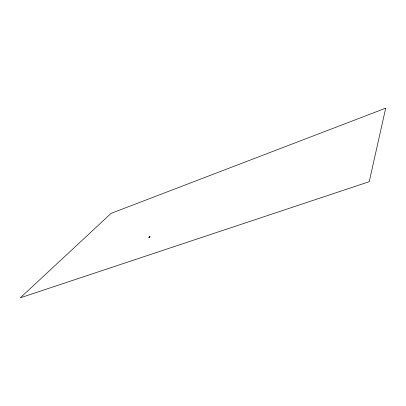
<?xml version="1.0" encoding="UTF-8"?>
<svg xmlns="http://www.w3.org/2000/svg" width="406" height="406" viewBox="0 0 406 406"><rect width="100%" height="100%" fill="white"/><g stroke="black" fill="none" stroke-linecap="round" stroke-linejoin="round"><path stroke-width="0.61" d="M149.114 237.175L150.002 236.774M149.728 236.977L149.997 236.805L149.073 237.241M149.098 237.19L149.378 237.079M149.423 236.937L149.022 237.185L149.444 236.962M149.317 237.008L149.038 237.175M385.7 108.174L369.216 181.705L20.3 297.826L111.132 213.358L385.7 108.174"/></g></svg>
